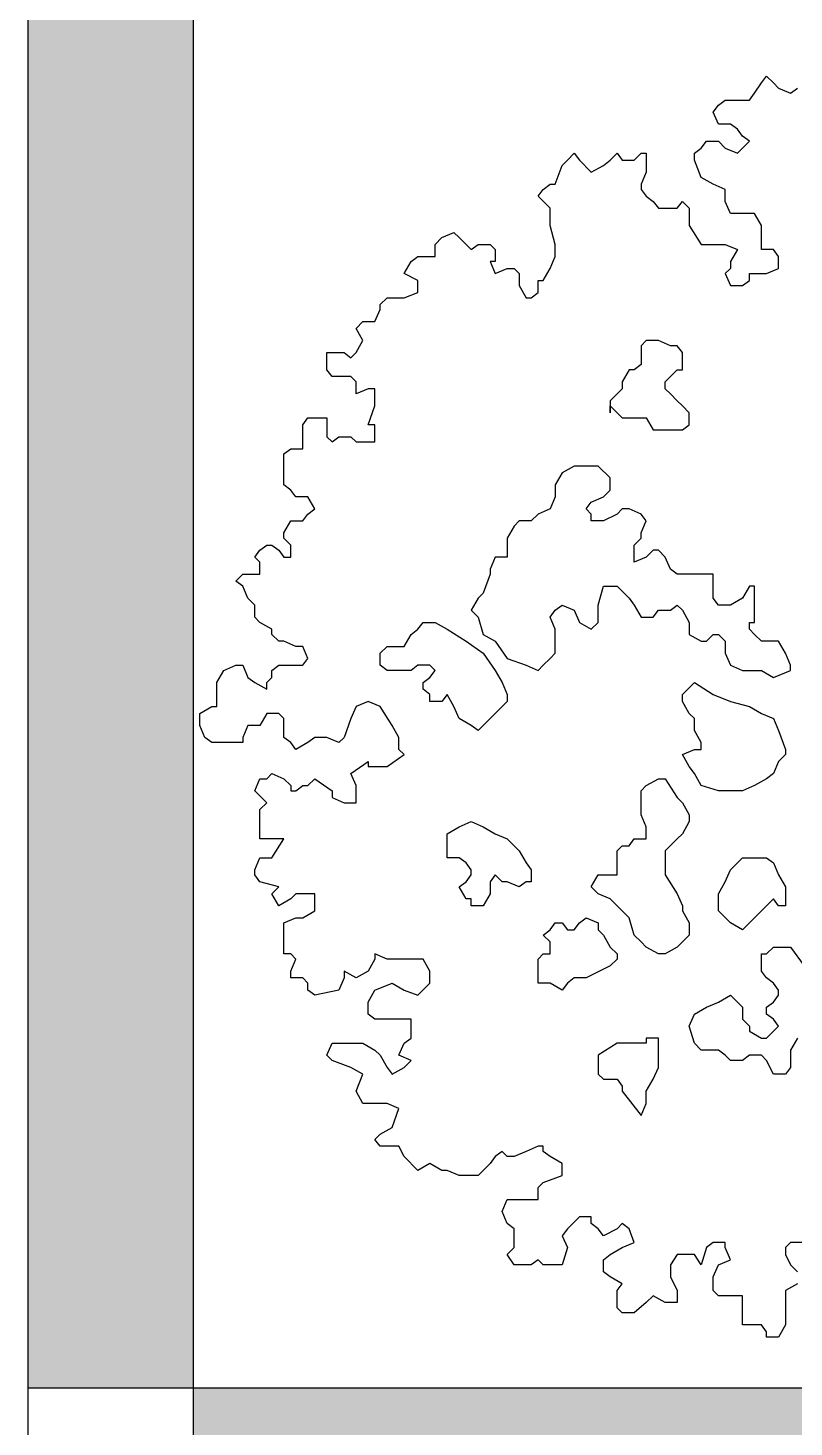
# Model space of a CAD drawing. Header units: metres. Extents: x -2.8 to 13.6, y -0.3 to 16.5.
# Drawn here: x 0 to 0.927, y 1.852 to 3.545 of the extents above; entities that cross this region are included whole.
import ezdxf

# ---------------------------------------------------------------- set-up
doc = ezdxf.new("R2010")
doc.units = ezdxf.units.M
for name, color, linetype in [('02-Muros', 250, 'Continuous'), ('05-EspMuro', 252, 'Continuous'), ('07-Muebles', 7, 'Continuous')]:
    doc.layers.add(name, color=color, linetype=linetype)

msp = doc.modelspace()

# ---------------------------------------------------------------- hatches: boundary and pattern name
at = {"layer": '05-EspMuro'}
h = msp.add_hatch(color=256, dxfattribs=at)
h.dxf.hatch_style = 1
h.paths.add_polyline_path([(0.2, 4.55), (0, 4.55), (0, 1.9), (0.2, 1.9)])
h = msp.add_hatch(color=256, dxfattribs=at)
h.dxf.hatch_style = 1
h.paths.add_polyline_path([(3, 1.9), (0.2, 1.9), (0.2, 1.7), (3, 1.7)])

# ---------------------------------------------------------------- linework, layer by layer
at = {"layer": '02-Muros'}
for p, q in [((0, 15), (0, 0)), ((0.2, 15), (0.2, 0)), ((0, 1.9), (4.4, 1.9))]:
    msp.add_line(p, q, dxfattribs=at)
at = {"layer": '07-Muebles'}
for points in [[(0.4489, 2.6865), (0.4406, 2.701), (0.4261, 2.7239), (0.4115, 2.7301), (0.397, 2.7239), (0.3907, 2.7094), (0.3824, 2.6865), (0.3762, 2.6803), (0.3617, 2.6865), (0.3533, 2.6865), (0.3471, 2.6865), (0.3388, 2.6803), (0.3242, 2.672), (0.318, 2.6803), (0.3097, 2.6865), (0.3097, 2.6948), (0.3097, 2.7094), (0.3035, 2.7156), (0.2889, 2.7156), (0.2806, 2.701), (0.2661, 2.701), (0.2598, 2.6865), (0.2598, 2.6803), (0.2432, 2.6803), (0.2224, 2.6803), (0.2141, 2.6865), (0.2079, 2.701), (0.2079, 2.7094), (0.2079, 2.7156), (0.2224, 2.7239), (0.2287, 2.7239), (0.2287, 2.7384), (0.2287, 2.7447), (0.2287, 2.753), (0.237, 2.7675), (0.2515, 2.7738), (0.2598, 2.7738), (0.2661, 2.7592), (0.2744, 2.753), (0.2889, 2.7447), (0.2889, 2.753), (0.2952, 2.7592), (0.2952, 2.7675), (0.3035, 2.7738), (0.318, 2.7738), (0.3242, 2.7738), (0.3326, 2.7738), (0.3388, 2.7821), (0.3326, 2.7966), (0.3242, 2.7966), (0.3097, 2.8029), (0.3035, 2.8029), (0.2952, 2.8112), (0.2952, 2.8174), (0.2806, 2.8257), (0.2744, 2.832), (0.2744, 2.8465), (0.2661, 2.8548), (0.2598, 2.8694), (0.2515, 2.8756), (0.2598, 2.8839), (0.2744, 2.8839), (0.2806, 2.8839), (0.2806, 2.8984), (0.2744, 2.9047), (0.2806, 2.913), (0.2889, 2.9192), (0.2952, 2.9192), (0.3035, 2.913), (0.3097, 2.9047), (0.318, 2.9047), (0.318, 2.9192), (0.3097, 2.9275), (0.3097, 2.9338), (0.318, 2.9483), (0.3326, 2.9483), (0.3388, 2.9566), (0.3471, 2.9629), (0.3388, 2.9774), (0.3326, 2.9774), (0.3242, 2.9774), (0.318, 2.9857), (0.3097, 2.992), (0.3097, 3.0065), (0.3097, 3.0148), (0.3097, 3.021), (0.3097, 3.0294), (0.318, 3.0356), (0.3242, 3.0356), (0.3326, 3.0356), (0.3326, 3.0501), (0.3326, 3.0584), (0.3326, 3.0647), (0.3388, 3.073), (0.3533, 3.073), (0.3617, 3.073), (0.3617, 3.0584), (0.3617, 3.0501), (0.3679, 3.0439), (0.3762, 3.0501), (0.3907, 3.0501), (0.397, 3.0439), (0.4053, 3.0439), (0.4115, 3.0439), (0.4198, 3.0439), (0.4198, 3.0501), (0.4198, 3.0647), (0.4115, 3.0647), (0.4198, 3.0875), (0.4198, 3.1021), (0.4198, 3.1083), (0.4115, 3.1083), (0.397, 3.1021), (0.397, 3.1166), (0.3907, 3.1229), (0.3762, 3.1229), (0.3679, 3.1229), (0.3617, 3.1312), (0.3617, 3.1374), (0.3617, 3.1519), (0.3762, 3.1519), (0.3824, 3.1519), (0.3907, 3.1457), (0.397, 3.1519), (0.4053, 3.1665), (0.397, 3.181), (0.4053, 3.1894), (0.4115, 3.1894), (0.4198, 3.1894), (0.4261, 3.2039), (0.4261, 3.2101), (0.4344, 3.2184), (0.4406, 3.2184), (0.4552, 3.2184), (0.4718, 3.2247), (0.4718, 3.233), (0.4718, 3.2392), (0.4552, 3.2475), (0.4635, 3.2621), (0.4718, 3.2683), (0.478, 3.2683), (0.4926, 3.2683), (0.4926, 3.2829), (0.5009, 3.2912), (0.5154, 3.2974), (0.5216, 3.2912), (0.53, 3.2829), (0.5362, 3.2766), (0.5445, 3.2829), (0.5591, 3.2829), (0.5653, 3.2766), (0.5653, 3.2621), (0.5591, 3.2621), (0.5653, 3.2475), (0.5798, 3.2538), (0.5881, 3.2538), (0.5944, 3.2475), (0.5944, 3.233), (0.6027, 3.2184), (0.6089, 3.2184), (0.6172, 3.2247), (0.6172, 3.2392), (0.6235, 3.2392), (0.6318, 3.2538), (0.638, 3.2683), (0.638, 3.2766), (0.638, 3.2829), (0.6318, 3.3057), (0.6318, 3.3265), (0.6172, 3.341), (0.6235, 3.3493), (0.6318, 3.3556), (0.638, 3.3556), (0.6463, 3.3784), (0.6526, 3.3847), (0.6609, 3.393), (0.6671, 3.3847), (0.6816, 3.3701), (0.6962, 3.3784), (0.7045, 3.3847), (0.7128, 3.393), (0.719, 3.3847), (0.7336, 3.3847), (0.7419, 3.393), (0.7481, 3.393), (0.7481, 3.3847), (0.7481, 3.3701), (0.7419, 3.3556), (0.7419, 3.3493), (0.7481, 3.341), (0.7565, 3.3348), (0.7627, 3.3265), (0.7855, 3.3265), (0.7918, 3.3348), (0.8001, 3.3265), (0.8001, 3.3119), (0.8001, 3.3057), (0.8146, 3.2829), (0.8292, 3.2829), (0.8354, 3.2829), (0.8437, 3.2829), (0.8583, 3.2766), (0.85, 3.2621), (0.85, 3.2538), (0.8437, 3.2475), (0.85, 3.233), (0.8645, 3.233), (0.8728, 3.2392), (0.8728, 3.2475), (0.8874, 3.2475), (0.8936, 3.2475), (0.9081, 3.2538), (0.9081, 3.2683), (0.9019, 3.2766), (0.8874, 3.2766), (0.8874, 3.2829), (0.8874, 3.2912), (0.8874, 3.3057), (0.879, 3.3203), (0.8728, 3.3203), (0.8583, 3.3203), (0.85, 3.3203), (0.8437, 3.3348), (0.8437, 3.341), (0.8437, 3.3493), (0.8292, 3.3556), (0.8146, 3.3639), (0.8063, 3.3847), (0.8063, 3.393), (0.8146, 3.3992), (0.8209, 3.4075), (0.8354, 3.4075), (0.8437, 3.3992), (0.8583, 3.393), (0.8728, 3.4075), (0.8645, 3.4138), (0.8583, 3.4221), (0.85, 3.4283), (0.8354, 3.4283), (0.8292, 3.4429), (0.8354, 3.4512), (0.8437, 3.4574), (0.85, 3.4574), (0.8645, 3.4574), (0.8728, 3.4574), (0.879, 3.4657), (0.8874, 3.4782), (0.8936, 3.4865), (0.9019, 3.4782), (0.9081, 3.4719), (0.9227, 3.4657), (0.931, 3.4719)], [(0.4489, 2.6865), (0.4406, 2.701), (0.4261, 2.7239), (0.4115, 2.7301), (0.397, 2.7239), (0.3907, 2.7094), (0.3824, 2.6865), (0.3762, 2.6803), (0.3617, 2.6865), (0.3533, 2.6865), (0.3471, 2.6865), (0.3388, 2.6803), (0.3242, 2.672), (0.318, 2.6803), (0.3097, 2.6865), (0.3097, 2.6948), (0.3097, 2.7094), (0.3035, 2.7156), (0.2889, 2.7156), (0.2806, 2.701), (0.2661, 2.701), (0.2598, 2.6865), (0.2598, 2.6803), (0.2432, 2.6803), (0.2224, 2.6803), (0.2141, 2.6865), (0.2079, 2.701), (0.2079, 2.7094), (0.2079, 2.7156), (0.2224, 2.7239), (0.2287, 2.7239), (0.2287, 2.7384), (0.2287, 2.7447), (0.2287, 2.753), (0.237, 2.7675), (0.2515, 2.7738), (0.2598, 2.7738), (0.2661, 2.7592), (0.2744, 2.753), (0.2889, 2.7447), (0.2889, 2.753), (0.2952, 2.7592), (0.2952, 2.7675), (0.3035, 2.7738), (0.318, 2.7738), (0.3242, 2.7738), (0.3326, 2.7738), (0.3388, 2.7821), (0.3326, 2.7966), (0.3242, 2.7966), (0.3097, 2.8029), (0.3035, 2.8029), (0.2952, 2.8112), (0.2952, 2.8174), (0.2806, 2.8257), (0.2744, 2.832), (0.2744, 2.8465), (0.2661, 2.8548), (0.2598, 2.8694), (0.2515, 2.8756), (0.2598, 2.8839), (0.2744, 2.8839), (0.2806, 2.8839), (0.2806, 2.8984), (0.2744, 2.9047), (0.2806, 2.913), (0.2889, 2.9192), (0.2952, 2.9192), (0.3035, 2.913), (0.3097, 2.9047), (0.318, 2.9047), (0.318, 2.9192), (0.3097, 2.9275), (0.3097, 2.9338), (0.318, 2.9483), (0.3326, 2.9483), (0.3388, 2.9566), (0.3471, 2.9629), (0.3388, 2.9774), (0.3326, 2.9774), (0.3242, 2.9774), (0.318, 2.9857), (0.3097, 2.992), (0.3097, 3.0065), (0.3097, 3.0148), (0.3097, 3.021), (0.3097, 3.0294), (0.318, 3.0356), (0.3242, 3.0356), (0.3326, 3.0356), (0.3326, 3.0501), (0.3326, 3.0584), (0.3326, 3.0647), (0.3388, 3.073), (0.3533, 3.073), (0.3617, 3.073), (0.3617, 3.0584), (0.3617, 3.0501), (0.3679, 3.0439), (0.3762, 3.0501), (0.3907, 3.0501), (0.397, 3.0439), (0.4053, 3.0439), (0.4115, 3.0439), (0.4198, 3.0439), (0.4198, 3.0501), (0.4198, 3.0647), (0.4115, 3.0647), (0.4198, 3.0875), (0.4198, 3.1021), (0.4198, 3.1083), (0.4115, 3.1083), (0.397, 3.1021), (0.397, 3.1166), (0.3907, 3.1229), (0.3762, 3.1229), (0.3679, 3.1229), (0.3617, 3.1312), (0.3617, 3.1374), (0.3617, 3.1519), (0.3762, 3.1519), (0.3824, 3.1519), (0.3907, 3.1457), (0.397, 3.1519), (0.4053, 3.1665), (0.397, 3.181), (0.4053, 3.1894), (0.4115, 3.1894), (0.4198, 3.1894), (0.4261, 3.2039), (0.4261, 3.2101), (0.4344, 3.2184), (0.4406, 3.2184), (0.4552, 3.2184), (0.4718, 3.2247), (0.4718, 3.233), (0.4718, 3.2392), (0.4552, 3.2475), (0.4635, 3.2621), (0.4718, 3.2683), (0.478, 3.2683), (0.4926, 3.2683), (0.4926, 3.2829), (0.5009, 3.2912), (0.5154, 3.2974), (0.5216, 3.2912), (0.53, 3.2829), (0.5362, 3.2766), (0.5445, 3.2829), (0.5591, 3.2829), (0.5653, 3.2766), (0.5653, 3.2621), (0.5591, 3.2621), (0.5653, 3.2475), (0.5798, 3.2538), (0.5881, 3.2538), (0.5944, 3.2475), (0.5944, 3.233), (0.6027, 3.2184), (0.6089, 3.2184), (0.6172, 3.2247), (0.6172, 3.2392), (0.6235, 3.2392), (0.6318, 3.2538), (0.638, 3.2683), (0.638, 3.2766), (0.638, 3.2829), (0.6318, 3.3057), (0.6318, 3.3265), (0.6172, 3.341), (0.6235, 3.3493), (0.6318, 3.3556), (0.638, 3.3556), (0.6463, 3.3784), (0.6526, 3.3847), (0.6609, 3.393), (0.6671, 3.3847), (0.6816, 3.3701), (0.6962, 3.3784), (0.7045, 3.3847), (0.7128, 3.393), (0.719, 3.3847), (0.7336, 3.3847), (0.7419, 3.393), (0.7481, 3.393), (0.7481, 3.3847), (0.7481, 3.3701), (0.7419, 3.3556), (0.7419, 3.3493), (0.7481, 3.341), (0.7565, 3.3348), (0.7627, 3.3265), (0.7855, 3.3265), (0.7918, 3.3348), (0.8001, 3.3265), (0.8001, 3.3119), (0.8001, 3.3057), (0.8146, 3.2829), (0.8292, 3.2829), (0.8354, 3.2829), (0.8437, 3.2829), (0.8583, 3.2766), (0.85, 3.2621), (0.85, 3.2538), (0.8437, 3.2475), (0.85, 3.233), (0.8645, 3.233), (0.8728, 3.2392), (0.8728, 3.2475), (0.8874, 3.2475), (0.8936, 3.2475), (0.9081, 3.2538), (0.9081, 3.2683), (0.9019, 3.2766), (0.8874, 3.2766), (0.8874, 3.2829), (0.8874, 3.2912), (0.8874, 3.3057), (0.879, 3.3203), (0.8728, 3.3203), (0.8583, 3.3203), (0.85, 3.3203), (0.8437, 3.3348), (0.8437, 3.341), (0.8437, 3.3493), (0.8292, 3.3556), (0.8146, 3.3639), (0.8063, 3.3847), (0.8063, 3.393), (0.8146, 3.3992), (0.8209, 3.4075), (0.8354, 3.4075), (0.8437, 3.3992), (0.8583, 3.393), (0.8728, 3.4075), (0.8645, 3.4138), (0.8583, 3.4221), (0.85, 3.4283), (0.8354, 3.4283), (0.8292, 3.4429), (0.8354, 3.4512), (0.8437, 3.4574), (0.85, 3.4574), (0.8645, 3.4574), (0.8728, 3.4574), (0.879, 3.4657), (0.8874, 3.4782), (0.8936, 3.4865), (0.9019, 3.4782), (0.9081, 3.4719), (0.9227, 3.4657), (0.931, 3.4719)], [(0.7045, 3.0875), (0.7128, 3.0792), (0.719, 3.073), (0.7274, 3.073), (0.7336, 3.073), (0.7481, 3.073), (0.7565, 3.0584), (0.7627, 3.0584), (0.7772, 3.0584), (0.7855, 3.0584), (0.7918, 3.0584), (0.8001, 3.0647), (0.8001, 3.073), (0.8001, 3.0792), (0.7918, 3.0875), (0.7855, 3.0938), (0.7772, 3.1021), (0.771, 3.1083), (0.771, 3.1166), (0.7772, 3.1229), (0.7855, 3.1312), (0.7918, 3.1312), (0.7918, 3.1457), (0.7918, 3.1519), (0.7855, 3.1603), (0.7772, 3.1603), (0.7627, 3.1665), (0.7565, 3.1665), (0.7481, 3.1665), (0.7419, 3.1603), (0.7419, 3.1457), (0.7419, 3.1374), (0.7336, 3.1312), (0.7274, 3.1312), (0.719, 3.1166), (0.719, 3.1083), (0.7128, 3.1021), (0.7045, 3.0938), (0.7045, 3.0792), (0.7045, 3.0875)], [(0.7045, 3.0875), (0.7128, 3.0792), (0.719, 3.073), (0.7274, 3.073), (0.7336, 3.073), (0.7481, 3.073), (0.7565, 3.0584), (0.7627, 3.0584), (0.7772, 3.0584), (0.7855, 3.0584), (0.7918, 3.0584), (0.8001, 3.0647), (0.8001, 3.073), (0.8001, 3.0792), (0.7918, 3.0875), (0.7855, 3.0938), (0.7772, 3.1021), (0.771, 3.1083), (0.771, 3.1166), (0.7772, 3.1229), (0.7855, 3.1312), (0.7918, 3.1312), (0.7918, 3.1457), (0.7918, 3.1519), (0.7855, 3.1603), (0.7772, 3.1603), (0.7627, 3.1665), (0.7565, 3.1665), (0.7481, 3.1665), (0.7419, 3.1603), (0.7419, 3.1457), (0.7419, 3.1374), (0.7336, 3.1312), (0.7274, 3.1312), (0.719, 3.1166), (0.719, 3.1083), (0.7128, 3.1021), (0.7045, 3.0938), (0.7045, 3.0792), (0.7045, 3.0875), (0.7045, 3.0875)], [(0.9227, 2.7675), (0.9227, 2.7738), (0.9164, 2.7883), (0.9081, 2.8029), (0.8936, 2.8029), (0.8874, 2.8029), (0.879, 2.8112), (0.8728, 2.8174), (0.8728, 2.8257), (0.879, 2.8257), (0.879, 2.832), (0.879, 2.8465), (0.879, 2.861), (0.879, 2.8694), (0.8728, 2.8694), (0.8645, 2.8548), (0.85, 2.8465), (0.8354, 2.8465), (0.8292, 2.8548), (0.8292, 2.861), (0.8292, 2.8756), (0.8292, 2.8839), (0.8146, 2.8839), (0.8063, 2.8839), (0.8001, 2.8839), (0.7855, 2.8839), (0.7772, 2.8901), (0.771, 2.9047), (0.7627, 2.913), (0.7565, 2.913), (0.7481, 2.9047), (0.7336, 2.8984), (0.7336, 2.9047), (0.7336, 2.913), (0.7336, 2.9192), (0.7419, 2.9275), (0.7419, 2.9338), (0.7481, 2.9483), (0.7419, 2.9566), (0.7274, 2.9629), (0.719, 2.9629), (0.7128, 2.9566), (0.6962, 2.9483), (0.69, 2.9483), (0.6816, 2.9483), (0.6816, 2.9566), (0.6754, 2.9629), (0.6816, 2.9712), (0.6962, 2.9774), (0.7045, 2.9857), (0.7045, 3.0003), (0.69, 3.0148), (0.6754, 3.0148), (0.6609, 3.0148), (0.6463, 3.0065), (0.638, 2.992), (0.638, 2.9774), (0.6318, 2.9629), (0.6172, 2.9566), (0.6089, 2.9483), (0.5944, 2.9483), (0.5881, 2.9421), (0.5798, 2.9275), (0.5798, 2.9192), (0.5798, 2.9047), (0.5653, 2.9047), (0.5591, 2.8901), (0.5591, 2.8839), (0.5507, 2.861), (0.5445, 2.8548), (0.5362, 2.8403), (0.5445, 2.832), (0.5507, 2.8112), (0.5653, 2.8029), (0.5798, 2.7821), (0.6027, 2.7738), (0.6172, 2.7675), (0.6235, 2.7738), (0.6318, 2.7821), (0.638, 2.7883), (0.638, 2.8029), (0.638, 2.8174), (0.6318, 2.832), (0.638, 2.8403), (0.6463, 2.8465), (0.6609, 2.8403), (0.6671, 2.8257), (0.6816, 2.8174), (0.69, 2.8257), (0.69, 2.8403), (0.69, 2.8465), (0.6962, 2.8694), (0.7045, 2.8694), (0.7128, 2.8694), (0.7274, 2.8548), (0.7336, 2.8465), (0.7419, 2.832), (0.7565, 2.832), (0.7627, 2.8403), (0.7772, 2.8403), (0.7855, 2.8465), (0.7918, 2.8403), (0.8001, 2.8257), (0.8001, 2.8112), (0.8146, 2.8029), (0.8209, 2.8029), (0.8292, 2.8112), (0.8354, 2.8112), (0.8437, 2.8029), (0.8437, 2.7883), (0.85, 2.7738), (0.8645, 2.7675), (0.879, 2.7675), (0.8874, 2.7675), (0.9019, 2.7592), (0.9227, 2.7675)], [(0.9227, 2.7675), (0.9227, 2.7738), (0.9164, 2.7883), (0.9081, 2.8029), (0.8936, 2.8029), (0.8874, 2.8029), (0.879, 2.8112), (0.8728, 2.8174), (0.8728, 2.8257), (0.879, 2.8257), (0.879, 2.832), (0.879, 2.8465), (0.879, 2.861), (0.879, 2.8694), (0.8728, 2.8694), (0.8645, 2.8548), (0.85, 2.8465), (0.8354, 2.8465), (0.8292, 2.8548), (0.8292, 2.861), (0.8292, 2.8756), (0.8292, 2.8839), (0.8146, 2.8839), (0.8063, 2.8839), (0.8001, 2.8839), (0.7855, 2.8839), (0.7772, 2.8901), (0.771, 2.9047), (0.7627, 2.913), (0.7565, 2.913), (0.7481, 2.9047), (0.7336, 2.8984), (0.7336, 2.9047), (0.7336, 2.913), (0.7336, 2.9192), (0.7419, 2.9275), (0.7419, 2.9338), (0.7481, 2.9483), (0.7419, 2.9566), (0.7274, 2.9629), (0.719, 2.9629), (0.7128, 2.9566), (0.6962, 2.9483), (0.69, 2.9483), (0.6816, 2.9483), (0.6816, 2.9566), (0.6754, 2.9629), (0.6816, 2.9712), (0.6962, 2.9774), (0.7045, 2.9857), (0.7045, 3.0003), (0.69, 3.0148), (0.6754, 3.0148), (0.6609, 3.0148), (0.6463, 3.0065), (0.638, 2.992), (0.638, 2.9774), (0.6318, 2.9629), (0.6172, 2.9566), (0.6089, 2.9483), (0.5944, 2.9483), (0.5881, 2.9421), (0.5798, 2.9275), (0.5798, 2.9192), (0.5798, 2.9047), (0.5653, 2.9047), (0.5591, 2.8901), (0.5591, 2.8839), (0.5507, 2.861), (0.5445, 2.8548), (0.5362, 2.8403), (0.5445, 2.832), (0.5507, 2.8112), (0.5653, 2.8029), (0.5798, 2.7821), (0.6027, 2.7738), (0.6172, 2.7675), (0.6235, 2.7738), (0.6318, 2.7821), (0.638, 2.7883), (0.638, 2.8029), (0.638, 2.8174), (0.6318, 2.832), (0.638, 2.8403), (0.6463, 2.8465), (0.6609, 2.8403), (0.6671, 2.8257), (0.6816, 2.8174), (0.69, 2.8257), (0.69, 2.8403), (0.69, 2.8465), (0.6962, 2.8694), (0.7045, 2.8694), (0.7128, 2.8694), (0.7274, 2.8548), (0.7336, 2.8465), (0.7419, 2.832), (0.7565, 2.832), (0.7627, 2.8403), (0.7772, 2.8403), (0.7855, 2.8465), (0.7918, 2.8403), (0.8001, 2.8257), (0.8001, 2.8112), (0.8146, 2.8029), (0.8209, 2.8029), (0.8292, 2.8112), (0.8354, 2.8112), (0.8437, 2.8029), (0.8437, 2.7883), (0.85, 2.7738), (0.8645, 2.7675), (0.879, 2.7675), (0.8874, 2.7675), (0.9019, 2.7592), (0.9227, 2.7675), (0.9227, 2.7675)], [(0.5507, 2.701), (0.5445, 2.6948), (0.5362, 2.701), (0.5216, 2.7094), (0.5154, 2.7239), (0.5071, 2.7384), (0.5009, 2.7301), (0.4863, 2.7301), (0.4863, 2.7384), (0.478, 2.7447), (0.478, 2.753), (0.4863, 2.7592), (0.4926, 2.7675), (0.4863, 2.7738), (0.478, 2.7738), (0.4718, 2.7738), (0.4635, 2.7675), (0.4489, 2.7675), (0.4344, 2.7675), (0.4261, 2.7738), (0.4261, 2.7821), (0.4261, 2.7883), (0.4344, 2.7966), (0.4406, 2.7966), (0.4552, 2.7966), (0.4635, 2.8112), (0.4718, 2.8174), (0.478, 2.8257), (0.4926, 2.8257), (0.5071, 2.8174), (0.53, 2.8029), (0.5507, 2.7883), (0.5653, 2.7675), (0.5736, 2.753), (0.5798, 2.7384), (0.5798, 2.7301), (0.5507, 2.701)], [(0.5507, 2.701), (0.5445, 2.6948), (0.5362, 2.701), (0.5216, 2.7094), (0.5154, 2.7239), (0.5071, 2.7384), (0.5009, 2.7301), (0.4863, 2.7301), (0.4863, 2.7384), (0.478, 2.7447), (0.478, 2.753), (0.4863, 2.7592), (0.4926, 2.7675), (0.4863, 2.7738), (0.478, 2.7738), (0.4718, 2.7738), (0.4635, 2.7675), (0.4489, 2.7675), (0.4344, 2.7675), (0.4261, 2.7738), (0.4261, 2.7821), (0.4261, 2.7883), (0.4344, 2.7966), (0.4406, 2.7966), (0.4552, 2.7966), (0.4635, 2.8112), (0.4718, 2.8174), (0.478, 2.8257), (0.4926, 2.8257), (0.5071, 2.8174), (0.53, 2.8029), (0.5507, 2.7883), (0.5653, 2.7675), (0.5736, 2.753), (0.5798, 2.7384), (0.5798, 2.7301), (0.5507, 2.701), (0.5507, 2.701)], [(0.8063, 2.6429), (0.8001, 2.6512), (0.7918, 2.6657), (0.8063, 2.672), (0.8146, 2.672), (0.8146, 2.6803), (0.8063, 2.6948), (0.8063, 2.701), (0.8063, 2.7094), (0.8001, 2.7156), (0.7918, 2.7301), (0.7918, 2.7384), (0.8063, 2.753), (0.8292, 2.7384), (0.85, 2.7301), (0.8728, 2.7239), (0.8874, 2.7156), (0.9019, 2.7094), (0.9081, 2.6948), (0.9164, 2.672), (0.9164, 2.6657), (0.9081, 2.6574), (0.9019, 2.6429), (0.8936, 2.6366), (0.879, 2.6283), (0.8645, 2.6221), (0.8354, 2.6221), (0.8146, 2.6283), (0.8063, 2.6429)], [(0.8063, 2.6429), (0.8001, 2.6512), (0.7918, 2.6657), (0.8063, 2.672), (0.8146, 2.672), (0.8146, 2.6803), (0.8063, 2.6948), (0.8063, 2.701), (0.8063, 2.7094), (0.8001, 2.7156), (0.7918, 2.7301), (0.7918, 2.7384), (0.8063, 2.753), (0.8292, 2.7384), (0.85, 2.7301), (0.8728, 2.7239), (0.8874, 2.7156), (0.9019, 2.7094), (0.9081, 2.6948), (0.9164, 2.672), (0.9164, 2.6657), (0.9081, 2.6574), (0.9019, 2.6429), (0.8936, 2.6366), (0.879, 2.6283), (0.8645, 2.6221), (0.8354, 2.6221), (0.8146, 2.6283), (0.8063, 2.6429), (0.8063, 2.6429)], [(0.931, 2.0257), (0.9164, 2.0174), (0.9164, 2.0112), (0.9164, 2.0029), (0.9164, 1.9904), (0.9164, 1.9759), (0.9081, 1.9613), (0.8936, 1.9613), (0.8936, 1.9675), (0.8874, 1.9759), (0.879, 1.9759), (0.8645, 1.9759), (0.8645, 1.9821), (0.8645, 1.9966), (0.8645, 2.0112), (0.85, 2.0112), (0.8354, 2.0112), (0.8292, 2.0174), (0.8292, 2.0257), (0.8292, 2.034), (0.8354, 2.0486), (0.85, 2.0548), (0.8437, 2.0694), (0.8437, 2.0756), (0.8292, 2.0756), (0.8209, 2.0694), (0.8146, 2.0486), (0.8063, 2.0611), (0.7918, 2.0611), (0.7855, 2.0611), (0.7772, 2.0486), (0.7772, 2.034), (0.7855, 2.0174), (0.7855, 2.0029), (0.771, 2.0029), (0.7565, 2.0112), (0.7481, 2.0029), (0.7336, 1.9904), (0.719, 1.9904), (0.7128, 1.9966), (0.7128, 2.0174), (0.719, 2.0257), (0.7045, 2.034), (0.6962, 2.0403), (0.6962, 2.0548), (0.7045, 2.0611), (0.719, 2.0694), (0.7336, 2.0756), (0.7274, 2.0922), (0.719, 2.0985), (0.7128, 2.0922), (0.6962, 2.0839), (0.69, 2.0922), (0.6816, 2.0985), (0.6816, 2.1068), (0.6671, 2.1068), (0.6526, 2.0922), (0.6463, 2.0839), (0.6526, 2.0694), (0.6463, 2.0486), (0.6235, 2.0486), (0.6172, 2.0548), (0.6089, 2.0486), (0.5881, 2.0486), (0.5798, 2.0611), (0.5881, 2.0694), (0.5881, 2.0756), (0.5881, 2.0922), (0.5798, 2.0985), (0.5736, 2.113), (0.5798, 2.1275), (0.5881, 2.1275), (0.6089, 2.1275), (0.6172, 2.1275), (0.6172, 2.1421), (0.6235, 2.1483), (0.6463, 2.1566), (0.6463, 2.1629), (0.6463, 2.1712), (0.6318, 2.1795), (0.6235, 2.1857), (0.6235, 2.192), (0.6172, 2.192), (0.6027, 2.1857), (0.5881, 2.1795), (0.5798, 2.1795), (0.5736, 2.1857), (0.5653, 2.1795), (0.5591, 2.1712), (0.5445, 2.1566), (0.53, 2.1566), (0.5216, 2.1566), (0.5071, 2.1629), (0.5009, 2.1629), (0.4863, 2.1712), (0.4718, 2.1629), (0.4552, 2.1795), (0.4489, 2.192), (0.4261, 2.192), (0.4198, 2.2003), (0.4261, 2.2065), (0.4406, 2.2148), (0.4489, 2.2377), (0.4344, 2.2439), (0.4053, 2.2439), (0.397, 2.2585), (0.4053, 2.2792), (0.3907, 2.2875), (0.3679, 2.2959), (0.3617, 2.3021), (0.3679, 2.3166), (0.3907, 2.3166), (0.4053, 2.3166), (0.4198, 2.3083), (0.4261, 2.3021), (0.4344, 2.2875), (0.4406, 2.2792), (0.4552, 2.2875), (0.4635, 2.2959), (0.4489, 2.3021), (0.4552, 2.3166), (0.4635, 2.3229), (0.4635, 2.3374), (0.4635, 2.3457), (0.4489, 2.3457), (0.4198, 2.3457), (0.4115, 2.352), (0.4115, 2.3665), (0.4198, 2.381), (0.4406, 2.3894), (0.4552, 2.381), (0.4718, 2.3748), (0.4863, 2.3894), (0.4863, 2.4039), (0.478, 2.4185), (0.4718, 2.4185), (0.4489, 2.4185), (0.4344, 2.4185), (0.4198, 2.4247), (0.4198, 2.4185), (0.4115, 2.4039), (0.397, 2.3956), (0.3824, 2.4039), (0.3824, 2.3956), (0.3762, 2.381), (0.3471, 2.3748), (0.3388, 2.381), (0.3388, 2.3894), (0.3326, 2.3956), (0.318, 2.3956), (0.318, 2.4039), (0.3242, 2.4185), (0.318, 2.4247), (0.3097, 2.4247), (0.3097, 2.4621), (0.3242, 2.4683), (0.3326, 2.4683), (0.3471, 2.4766), (0.3471, 2.4829), (0.3471, 2.4974), (0.3242, 2.4974), (0.318, 2.4912), (0.3035, 2.4829), (0.2952, 2.4974), (0.3035, 2.5057), (0.2806, 2.512), (0.2744, 2.5203), (0.2744, 2.5265), (0.2806, 2.541), (0.2952, 2.541), (0.3097, 2.5639), (0.2952, 2.5639), (0.2806, 2.5639), (0.2806, 2.5784), (0.2806, 2.5847), (0.2806, 2.5992), (0.2889, 2.6075), (0.2744, 2.6221), (0.2806, 2.6366), (0.2889, 2.6366), (0.2952, 2.6429), (0.3097, 2.6366), (0.318, 2.6283), (0.318, 2.6221), (0.3242, 2.6221), (0.3326, 2.6283), (0.3388, 2.6283), (0.3471, 2.6366), (0.3679, 2.6221), (0.3679, 2.6138), (0.3824, 2.6075), (0.397, 2.6075), (0.397, 2.6138), (0.397, 2.6283), (0.3907, 2.6429), (0.4115, 2.6574), (0.4115, 2.6512), (0.4344, 2.6512), (0.4552, 2.6657), (0.4489, 2.672), (0.4489, 2.6865)], [(0.931, 2.0257), (0.9164, 2.0174), (0.9164, 2.0112), (0.9164, 2.0029), (0.9164, 1.9904), (0.9164, 1.9759), (0.9081, 1.9613), (0.8936, 1.9613), (0.8936, 1.9675), (0.8874, 1.9759), (0.879, 1.9759), (0.8645, 1.9759), (0.8645, 1.9821), (0.8645, 1.9966), (0.8645, 2.0112), (0.85, 2.0112), (0.8354, 2.0112), (0.8292, 2.0174), (0.8292, 2.0257), (0.8292, 2.034), (0.8354, 2.0486), (0.85, 2.0548), (0.8437, 2.0694), (0.8437, 2.0756), (0.8292, 2.0756), (0.8209, 2.0694), (0.8146, 2.0486), (0.8063, 2.0611), (0.7918, 2.0611), (0.7855, 2.0611), (0.7772, 2.0486), (0.7772, 2.034), (0.7855, 2.0174), (0.7855, 2.0029), (0.771, 2.0029), (0.7565, 2.0112), (0.7481, 2.0029), (0.7336, 1.9904), (0.719, 1.9904), (0.7128, 1.9966), (0.7128, 2.0174), (0.719, 2.0257), (0.7045, 2.034), (0.6962, 2.0403), (0.6962, 2.0548), (0.7045, 2.0611), (0.719, 2.0694), (0.7336, 2.0756), (0.7274, 2.0922), (0.719, 2.0985), (0.7128, 2.0922), (0.6962, 2.0839), (0.69, 2.0922), (0.6816, 2.0985), (0.6816, 2.1068), (0.6671, 2.1068), (0.6526, 2.0922), (0.6463, 2.0839), (0.6526, 2.0694), (0.6463, 2.0486), (0.6235, 2.0486), (0.6172, 2.0548), (0.6089, 2.0486), (0.5881, 2.0486), (0.5798, 2.0611), (0.5881, 2.0694), (0.5881, 2.0756), (0.5881, 2.0922), (0.5798, 2.0985), (0.5736, 2.113), (0.5798, 2.1275), (0.5881, 2.1275), (0.6089, 2.1275), (0.6172, 2.1275), (0.6172, 2.1421), (0.6235, 2.1483), (0.6463, 2.1566), (0.6463, 2.1629), (0.6463, 2.1712), (0.6318, 2.1795), (0.6235, 2.1857), (0.6235, 2.192), (0.6172, 2.192), (0.6027, 2.1857), (0.5881, 2.1795), (0.5798, 2.1795), (0.5736, 2.1857), (0.5653, 2.1795), (0.5591, 2.1712), (0.5445, 2.1566), (0.53, 2.1566), (0.5216, 2.1566), (0.5071, 2.1629), (0.5009, 2.1629), (0.4863, 2.1712), (0.4718, 2.1629), (0.4552, 2.1795), (0.4489, 2.192), (0.4261, 2.192), (0.4198, 2.2003), (0.4261, 2.2065), (0.4406, 2.2148), (0.4489, 2.2377), (0.4344, 2.2439), (0.4053, 2.2439), (0.397, 2.2585), (0.4053, 2.2792), (0.3907, 2.2875), (0.3679, 2.2959), (0.3617, 2.3021), (0.3679, 2.3166), (0.3907, 2.3166), (0.4053, 2.3166), (0.4198, 2.3083), (0.4261, 2.3021), (0.4344, 2.2875), (0.4406, 2.2792), (0.4552, 2.2875), (0.4635, 2.2959), (0.4489, 2.3021), (0.4552, 2.3166), (0.4635, 2.3229), (0.4635, 2.3374), (0.4635, 2.3457), (0.4489, 2.3457), (0.4198, 2.3457), (0.4115, 2.352), (0.4115, 2.3665), (0.4198, 2.381), (0.4406, 2.3894), (0.4552, 2.381), (0.4718, 2.3748), (0.4863, 2.3894), (0.4863, 2.4039), (0.478, 2.4185), (0.4718, 2.4185), (0.4489, 2.4185), (0.4344, 2.4185), (0.4198, 2.4247), (0.4198, 2.4185), (0.4115, 2.4039), (0.397, 2.3956), (0.3824, 2.4039), (0.3824, 2.3956), (0.3762, 2.381), (0.3471, 2.3748), (0.3388, 2.381), (0.3388, 2.3894), (0.3326, 2.3956), (0.318, 2.3956), (0.318, 2.4039), (0.3242, 2.4185), (0.318, 2.4247), (0.3097, 2.4247), (0.3097, 2.4621), (0.3242, 2.4683), (0.3326, 2.4683), (0.3471, 2.4766), (0.3471, 2.4829), (0.3471, 2.4974), (0.3242, 2.4974), (0.318, 2.4912), (0.3035, 2.4829), (0.2952, 2.4974), (0.3035, 2.5057), (0.2806, 2.512), (0.2744, 2.5203), (0.2744, 2.5265), (0.2806, 2.541), (0.2952, 2.541), (0.3097, 2.5639), (0.2952, 2.5639), (0.2806, 2.5639), (0.2806, 2.5784), (0.2806, 2.5847), (0.2806, 2.5992), (0.2889, 2.6075), (0.2744, 2.6221), (0.2806, 2.6366), (0.2889, 2.6366), (0.2952, 2.6429), (0.3097, 2.6366), (0.318, 2.6283), (0.318, 2.6221), (0.3242, 2.6221), (0.3326, 2.6283), (0.3388, 2.6283), (0.3471, 2.6366), (0.3679, 2.6221), (0.3679, 2.6138), (0.3824, 2.6075), (0.397, 2.6075), (0.397, 2.6138), (0.397, 2.6283), (0.3907, 2.6429), (0.4115, 2.6574), (0.4115, 2.6512), (0.4344, 2.6512), (0.4552, 2.6657), (0.4489, 2.672), (0.4489, 2.6865), (0.4489, 2.6865)], [(0.7627, 2.4247), (0.7481, 2.433), (0.7419, 2.4392), (0.7336, 2.4475), (0.7274, 2.4683), (0.7128, 2.4829), (0.7045, 2.4912), (0.69, 2.4974), (0.6816, 2.5057), (0.69, 2.5203), (0.7045, 2.5203), (0.7128, 2.5203), (0.7128, 2.5265), (0.7128, 2.541), (0.7128, 2.5494), (0.719, 2.5556), (0.7274, 2.5556), (0.7336, 2.5639), (0.7481, 2.5639), (0.7481, 2.5701), (0.7481, 2.5784), (0.7419, 2.593), (0.7419, 2.6075), (0.7419, 2.6221), (0.7481, 2.6283), (0.7627, 2.6366), (0.771, 2.6366), (0.7855, 2.6138), (0.7918, 2.6075), (0.8001, 2.593), (0.8001, 2.5847), (0.7918, 2.5701), (0.7855, 2.5639), (0.771, 2.5494), (0.771, 2.5265), (0.771, 2.5203), (0.7855, 2.4974), (0.7918, 2.4829), (0.7918, 2.4766), (0.8001, 2.4621), (0.8001, 2.4475), (0.7918, 2.4392), (0.7855, 2.433), (0.771, 2.4247), (0.7627, 2.4247)], [(0.7627, 2.4247), (0.7481, 2.433), (0.7419, 2.4392), (0.7336, 2.4475), (0.7274, 2.4683), (0.7128, 2.4829), (0.7045, 2.4912), (0.69, 2.4974), (0.6816, 2.5057), (0.69, 2.5203), (0.7045, 2.5203), (0.7128, 2.5203), (0.7128, 2.5265), (0.7128, 2.541), (0.7128, 2.5494), (0.719, 2.5556), (0.7274, 2.5556), (0.7336, 2.5639), (0.7481, 2.5639), (0.7481, 2.5701), (0.7481, 2.5784), (0.7419, 2.593), (0.7419, 2.6075), (0.7419, 2.6221), (0.7481, 2.6283), (0.7627, 2.6366), (0.771, 2.6366), (0.7855, 2.6138), (0.7918, 2.6075), (0.8001, 2.593), (0.8001, 2.5847), (0.7918, 2.5701), (0.7855, 2.5639), (0.771, 2.5494), (0.771, 2.5265), (0.771, 2.5203), (0.7855, 2.4974), (0.7918, 2.4829), (0.7918, 2.4766), (0.8001, 2.4621), (0.8001, 2.4475), (0.7918, 2.4392), (0.7855, 2.433), (0.771, 2.4247), (0.7627, 2.4247), (0.7627, 2.4247)], [(0.5362, 2.4912), (0.53, 2.4912), (0.5216, 2.5057), (0.53, 2.512), (0.5362, 2.5203), (0.5362, 2.5265), (0.53, 2.5348), (0.5216, 2.541), (0.5071, 2.541), (0.5071, 2.5494), (0.5071, 2.5639), (0.5071, 2.5701), (0.5216, 2.5784), (0.5362, 2.5847), (0.5507, 2.5784), (0.5653, 2.5701), (0.5798, 2.5639), (0.5944, 2.5494), (0.6027, 2.5348), (0.6089, 2.5265), (0.6089, 2.512), (0.6027, 2.512), (0.5944, 2.5057), (0.5798, 2.512), (0.5736, 2.512), (0.5653, 2.5203), (0.5591, 2.512), (0.5591, 2.5057), (0.5591, 2.4974), (0.5507, 2.4829), (0.5362, 2.4829), (0.5362, 2.4912)], [(0.5362, 2.4912), (0.53, 2.4912), (0.5216, 2.5057), (0.53, 2.512), (0.5362, 2.5203), (0.5362, 2.5265), (0.53, 2.5348), (0.5216, 2.541), (0.5071, 2.541), (0.5071, 2.5494), (0.5071, 2.5639), (0.5071, 2.5701), (0.5216, 2.5784), (0.5362, 2.5847), (0.5507, 2.5784), (0.5653, 2.5701), (0.5798, 2.5639), (0.5944, 2.5494), (0.6027, 2.5348), (0.6089, 2.5265), (0.6089, 2.512), (0.6027, 2.512), (0.5944, 2.5057), (0.5798, 2.512), (0.5736, 2.512), (0.5653, 2.5203), (0.5591, 2.512), (0.5591, 2.5057), (0.5591, 2.4974), (0.5507, 2.4829), (0.5362, 2.4829), (0.5362, 2.4912), (0.5362, 2.4912)], [(0.879, 2.4683), (0.8728, 2.4621), (0.8645, 2.4538), (0.85, 2.4621), (0.8354, 2.4766), (0.8354, 2.4912), (0.8354, 2.4974), (0.8437, 2.512), (0.85, 2.5265), (0.8583, 2.5348), (0.8645, 2.541), (0.879, 2.541), (0.8936, 2.541), (0.9019, 2.5348), (0.9081, 2.5203), (0.9164, 2.5057), (0.9164, 2.4974), (0.9164, 2.4912), (0.9164, 2.4829), (0.9081, 2.4829), (0.9019, 2.4912), (0.879, 2.4683)], [(0.879, 2.4683), (0.8728, 2.4621), (0.8645, 2.4538), (0.85, 2.4621), (0.8354, 2.4766), (0.8354, 2.4912), (0.8354, 2.4974), (0.8437, 2.512), (0.85, 2.5265), (0.8583, 2.5348), (0.8645, 2.541), (0.879, 2.541), (0.8936, 2.541), (0.9019, 2.5348), (0.9081, 2.5203), (0.9164, 2.5057), (0.9164, 2.4974), (0.9164, 2.4912), (0.9164, 2.4829), (0.9081, 2.4829), (0.9019, 2.4912), (0.879, 2.4683), (0.879, 2.4683)], [(0.6754, 2.3956), (0.6609, 2.3956), (0.6526, 2.3894), (0.6463, 2.381), (0.6318, 2.3894), (0.6172, 2.3894), (0.6172, 2.4039), (0.6172, 2.4101), (0.6172, 2.4185), (0.6235, 2.4247), (0.6318, 2.4247), (0.6318, 2.433), (0.6318, 2.4392), (0.6235, 2.4475), (0.6318, 2.4538), (0.638, 2.4621), (0.6463, 2.4621), (0.6526, 2.4538), (0.6609, 2.4538), (0.6671, 2.4621), (0.6754, 2.4683), (0.69, 2.4621), (0.69, 2.4538), (0.6962, 2.4475), (0.7045, 2.433), (0.7128, 2.4247), (0.7128, 2.4185), (0.7045, 2.4101), (0.6754, 2.3956)], [(0.6754, 2.3956), (0.6609, 2.3956), (0.6526, 2.3894), (0.6463, 2.381), (0.6318, 2.3894), (0.6172, 2.3894), (0.6172, 2.4039), (0.6172, 2.4101), (0.6172, 2.4185), (0.6235, 2.4247), (0.6318, 2.4247), (0.6318, 2.433), (0.6318, 2.4392), (0.6235, 2.4475), (0.6318, 2.4538), (0.638, 2.4621), (0.6463, 2.4621), (0.6526, 2.4538), (0.6609, 2.4538), (0.6671, 2.4621), (0.6754, 2.4683), (0.69, 2.4621), (0.69, 2.4538), (0.6962, 2.4475), (0.7045, 2.433), (0.7128, 2.4247), (0.7128, 2.4185), (0.7045, 2.4101), (0.6754, 2.3956), (0.6754, 2.3956)], [(0.8001, 2.3374), (0.8063, 2.352), (0.8209, 2.3603), (0.8354, 2.3665), (0.85, 2.3748), (0.8583, 2.3665), (0.8645, 2.3603), (0.8645, 2.3457), (0.8728, 2.3374), (0.8728, 2.3312), (0.8874, 2.3229), (0.8936, 2.3229), (0.9019, 2.3312), (0.9081, 2.3374), (0.9019, 2.3457), (0.8936, 2.352), (0.8936, 2.3603), (0.9019, 2.3665), (0.9081, 2.3748), (0.9081, 2.381), (0.9019, 2.3894), (0.8936, 2.3956), (0.8874, 2.4039), (0.8874, 2.4185), (0.8874, 2.4247), (0.8936, 2.4247), (0.9019, 2.433), (0.9164, 2.433), (0.9227, 2.433), (0.9393, 2.4101)], [(0.8001, 2.3374), (0.8063, 2.352), (0.8209, 2.3603), (0.8354, 2.3665), (0.85, 2.3748), (0.8583, 2.3665), (0.8645, 2.3603), (0.8645, 2.3457), (0.8728, 2.3374), (0.8728, 2.3312), (0.8874, 2.3229), (0.8936, 2.3229), (0.9019, 2.3312), (0.9081, 2.3374), (0.9019, 2.3457), (0.8936, 2.352), (0.8936, 2.3603), (0.9019, 2.3665), (0.9081, 2.3748), (0.9081, 2.381), (0.9019, 2.3894), (0.8936, 2.3956), (0.8874, 2.4039), (0.8874, 2.4185), (0.8874, 2.4247), (0.8936, 2.4247), (0.9019, 2.433), (0.9164, 2.433), (0.9227, 2.433), (0.9393, 2.4101)], [(0.931, 2.3229), (0.9227, 2.3083), (0.9227, 2.2875), (0.9164, 2.2792), (0.9019, 2.2792), (0.8936, 2.2959), (0.8874, 2.3021), (0.879, 2.3021), (0.8728, 2.3021), (0.8645, 2.2959), (0.85, 2.2959), (0.8437, 2.3021), (0.8354, 2.3083), (0.8292, 2.3083), (0.8146, 2.3083), (0.8063, 2.3166), (0.8001, 2.3374)], [(0.931, 2.3229), (0.9227, 2.3083), (0.9227, 2.2875), (0.9164, 2.2792), (0.9019, 2.2792), (0.8936, 2.2959), (0.8874, 2.3021), (0.879, 2.3021), (0.8728, 2.3021), (0.8645, 2.2959), (0.85, 2.2959), (0.8437, 2.3021), (0.8354, 2.3083), (0.8292, 2.3083), (0.8146, 2.3083), (0.8063, 2.3166), (0.8001, 2.3374), (0.8001, 2.3374)], [(0.7419, 2.2294), (0.7481, 2.2439), (0.7481, 2.2585), (0.7565, 2.273), (0.7627, 2.2875), (0.7627, 2.3021), (0.7627, 2.3229), (0.7565, 2.3229), (0.7481, 2.3229), (0.7481, 2.3166), (0.7336, 2.3166), (0.719, 2.3166), (0.7128, 2.3166), (0.69, 2.3021), (0.69, 2.2959), (0.69, 2.2792), (0.6962, 2.273), (0.7045, 2.273), (0.7128, 2.273), (0.719, 2.2647), (0.719, 2.2585), (0.7419, 2.2294)], [(0.7419, 2.2294), (0.7481, 2.2439), (0.7481, 2.2585), (0.7565, 2.273), (0.7627, 2.2875), (0.7627, 2.3021), (0.7627, 2.3229), (0.7565, 2.3229), (0.7481, 2.3229), (0.7481, 2.3166), (0.7336, 2.3166), (0.719, 2.3166), (0.7128, 2.3166), (0.69, 2.3021), (0.69, 2.2959), (0.69, 2.2792), (0.6962, 2.273), (0.7045, 2.273), (0.7128, 2.273), (0.719, 2.2647), (0.719, 2.2585), (0.7419, 2.2294), (0.7419, 2.2294)], [(0.9393, 2.0756), (0.9227, 2.0756), (0.9164, 2.0694), (0.9164, 2.0611), (0.9227, 2.0486), (0.931, 2.0403)], [(0.9393, 2.0756), (0.9227, 2.0756), (0.9164, 2.0694), (0.9164, 2.0611), (0.9227, 2.0486), (0.931, 2.0403)]]:
    msp.add_lwpolyline(points, dxfattribs=at)

doc.saveas('drawing.dxf')
